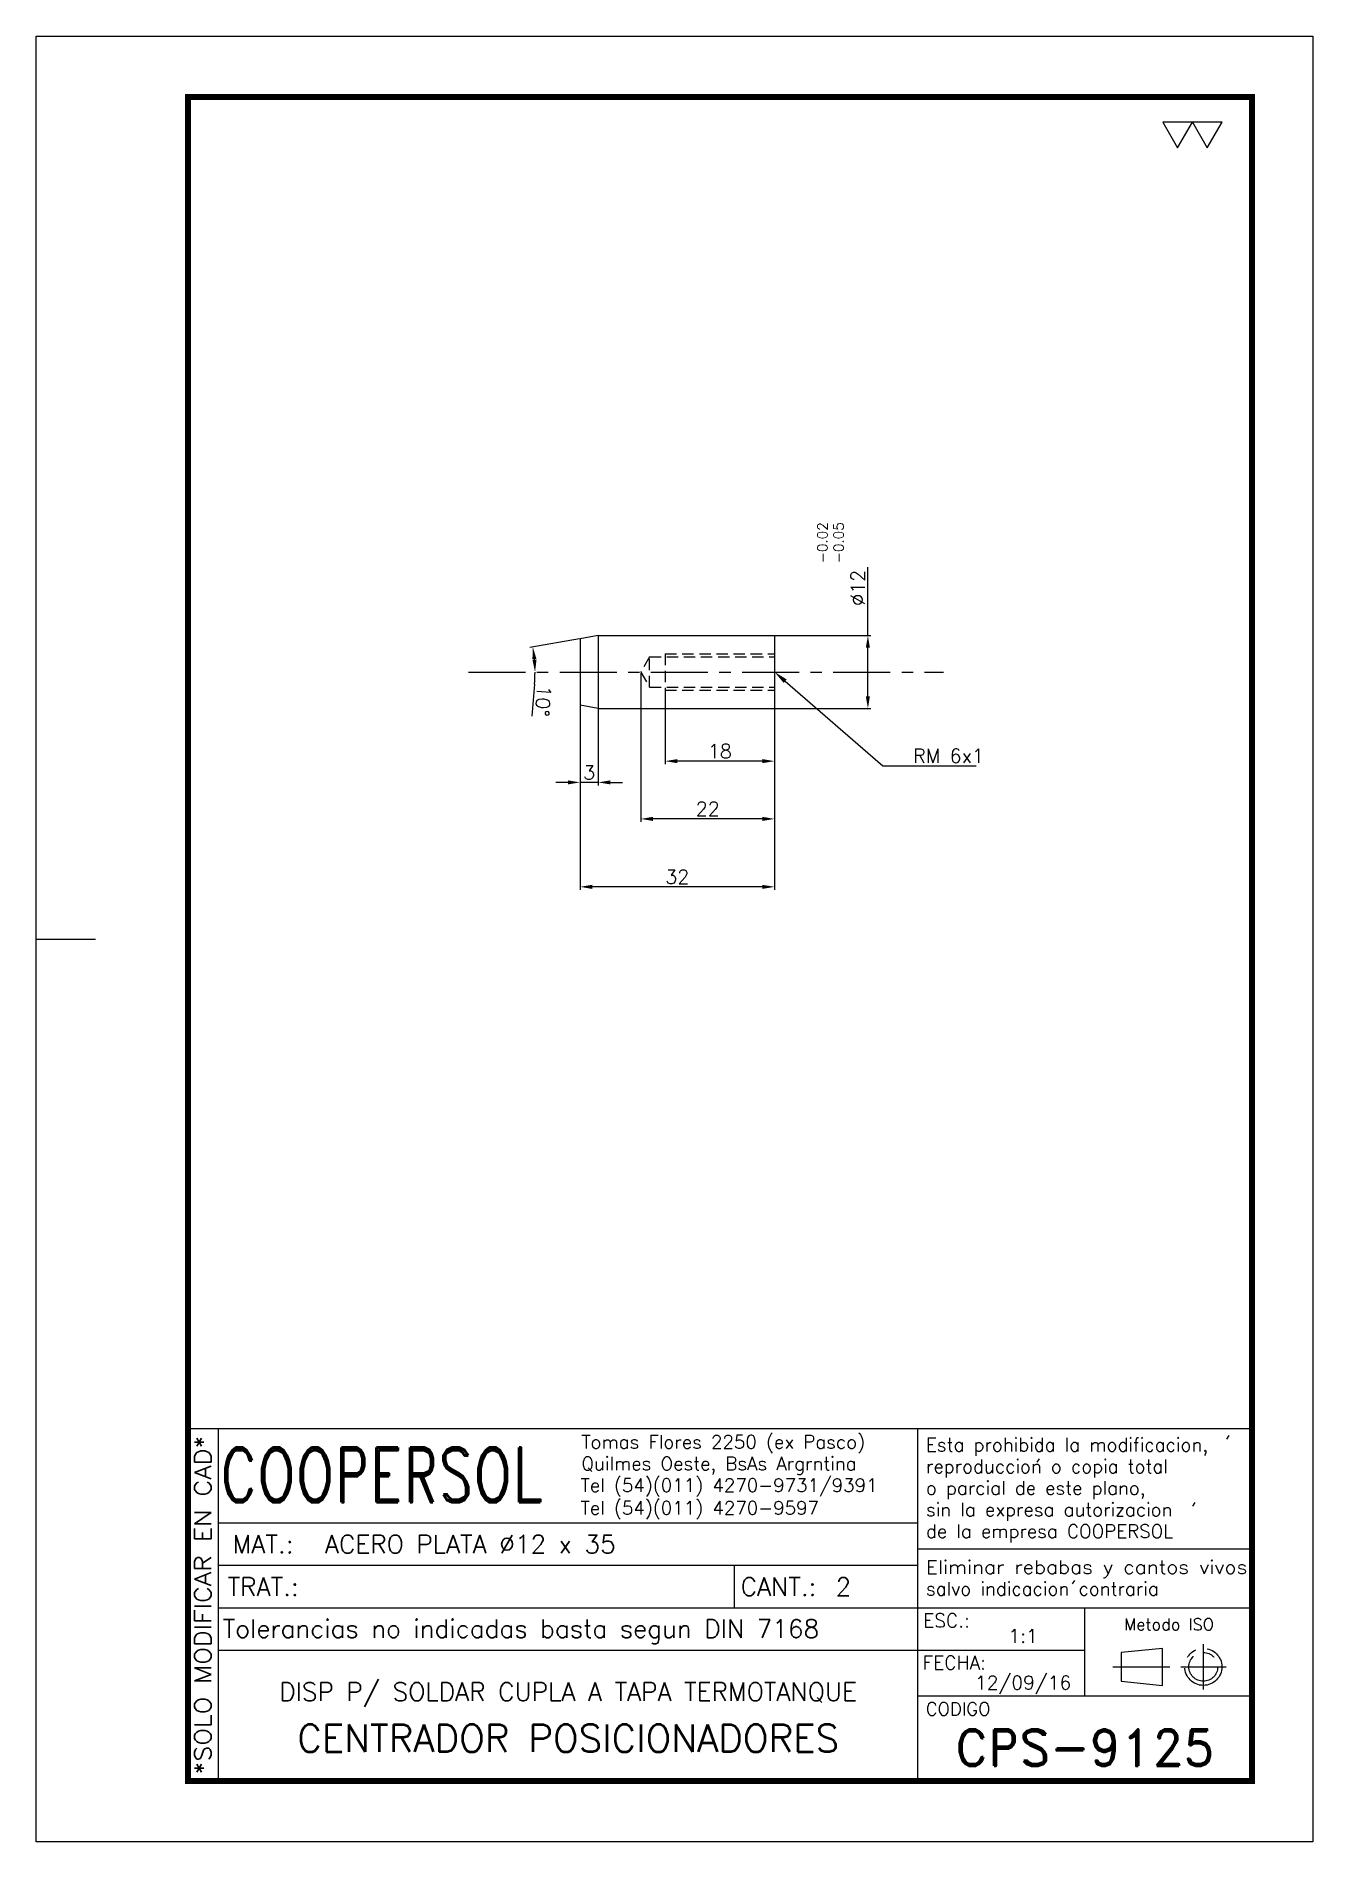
# Model space of a CAD drawing. Extents: x 0 to 210, y 0 to 297.
import ezdxf
from ezdxf import colors
from ezdxf.entities.mleader import LeaderData, LeaderLine
from ezdxf.enums import TextEntityAlignment as Align
from ezdxf.math import Vec2, Vec3

# ---------------------------------------------------------------- set-up
doc = ezdxf.new("R2010")
doc.units = 0
doc.header["$LTSCALE"] = 7.5
doc.header["$MEASUREMENT"] = 0
doc.linetypes.add('CENTER', pattern=[2, 1.25, -0.25, 0.25, -0.25])
doc.linetypes.add('HIDDEN', pattern=[0.375, 0.25, -0.125])
doc.layers.get('0').update_dxf_attribs({"linetype": 'CONTINUOUS'})
doc.layers.get('DEFPOINTS').update_dxf_attribs({"linetype": 'CONTINUOUS'})
for name, color, linetype in [('0-CO', 3, 'CONTINUOUS'), ('1', 1, 'CENTER'), ('CL', 1, 'CENTER'), ('CO', 3, 'CONTINUOUS'), ('OC', 1, 'HIDDEN')]:
    doc.layers.add(name, color=color, linetype=linetype)
doc.styles.add('ROMAND', font='ROMAND')
doc.styles.add('ROMANS', font='ROMANS.SHX')
doc.dimstyles.new('1', dxfattribs={"dimtxt": 2.3, "dimasz": 2, "dimexe": 0.5, "dimexo": 0.0625, "dimgap": 0.5, "dimtad": 1, "dimdec": 4, "dimdsep": 46, "dimtxsty": 'ROMANS', "dimcen": -2, "dimclrt": 7, "dimadec": 0, "dimazin": 0, "dimtfac": 0.869565, "dimtdec": 4, "dimtmove": 0, "dimatfit": 3, "dimfxl": 1, "dimtolj": 1, "dimarcsym": 0})

# ---------------------------------------------------------------- blocks, each defined once
blk = doc.blocks.new('A4G')
blk.add_line((0, 148.5), (9.75, 148.5))
blk.add_lwpolyline([(0, 297), (210, 297), (210, 0), (0, 0)], close=True)
at = {"const_width": 1}
blk.add_lwpolyline([(25, 287), (200, 287), (200, 10), (25, 10)], close=True, dxfattribs=at)
blk = doc.blocks.new('COOPERSOLROT-02')
for p, q in [((0, 58), (175, 58)), ((0, 0), (0, 58)), ((5, 0), (5, 58)), ((120, 0), (120, 58)), ((175, 0), (175, 58)), ((5, 42.5), (120, 42.5)), ((120, 38.19), (175, 38.19)), ((5, 35.5), (120, 35.5)), ((89.89, 28.5), (89.89, 35.5)), ((5, 28.5), (175, 28.5)), ((147.5, 14), (147.5, 28.5)), ((147.5, 21.5), (5, 21.5)), ((120, 14), (175, 14)), ((0, 0), (175, 0))]:
    blk.add_line(p, q)
at = {"color": 1, "linetype": 'CENTER'}
blk.add_line((166.98, 22.51), (166.98, 15.06), dxfattribs=at)
for points in [[(152.09, 18.79), (161.93, 18.79)], [(163.26, 18.79), (170.71, 18.79)]]:
    blk.add_lwpolyline(points, dxfattribs=at)
at = {"layer": '1'}
for points in [[(170.85, 56.26), (171.21, 56.85)], [(139.66, 52.43), (140.02, 53.02)], [(165.28, 45.22), (165.64, 45.81)], [(145.46, 32.42), (145.82, 33.01)]]:
    blk.add_lwpolyline(points, dxfattribs=at)
blk.add_lwpolyline([(160.25, 18.79), (160.25, 21.83), (153.47, 21.16), (153.47, 16.41), (160.25, 15.74)], close=True, dxfattribs=at)
for radius in [3.05, 2.37]:
    blk.add_circle((166.98, 18.79), radius, dxfattribs=at)
at = {"style": 'ROMANS', "width": 0.996387}
blk.add_text('*SOLO MODIFICAR EN CAD*', height=2.7, rotation=90, dxfattribs=at).set_placement((3.77, 1.09), (3.77, 56.81), align=Align.FIT)
at = {"style": 'ROMAND', "width": 0.75}
blk.add_text('COOPERSOL', height=9, dxfattribs=at).set_placement((5.26, 45.85))
at = {"style": 'ROMANS'}
for s, p in [('MAT.:', (7.32, 37.47)), ('TRAT.:', (6.5, 30.47)), ('CANT.:', (90.89, 30.47)), ('Tolerancias no indicadas basta segun DIN 7168', (5.7, 23.56))]:
    blk.add_text(s, height=3, dxfattribs=at).set_placement(p)
for tag, height, style, p in [('CONJUNTO', 2.3, 'ROMANS', (62.5, 17.5)), ('SUBCONJUNTO', 3, 'ROMANS', (62.5, 11.5)), ('DENOMINACION', 4.5, 'ROMANS', (62.5, 4.75)), ('COD-PLA', 6, 'ROMAND', (147.5, 5.5))]:
    blk.add_attdef(tag, text='', height=height, dxfattribs=dict(style=style)).set_placement(p, align=Align.MIDDLE)
at = {"layer": '1', "style": 'ROMANS'}
for s, height, p in [('Tomas Flores 2250 (ex Pasco)', 2.2, (64.69, 54.68)), ('Esta prohibida la modificacion,', 2.2, (121.36, 54.23)), ('Quilmes Oeste, BsAs Argrntina', 2.2, (64.69, 51.12)), ('reproduccion o copia total', 2.2, (121.36, 50.67)), ('Tel (54)(011) 4270-9731/9391', 2.2, (64.55, 47.56)), ('o parcial de este plano,', 2.2, (121.36, 47.11)), ('Tel (54)(011) 4270-9597', 2.2, (64.55, 43.83)), ('sin la expresa autorizacion ', 2.2, (121.36, 43.55)), ('de la empresa COOPERSOL', 2.2, (121.36, 39.99)), ('salvo indicacion contraria', 2.2, (121.36, 30.54)), ('ESC.:', 2.25, (120.89, 25.29)), ('FECHA:', 2.25, (120.81, 18.36)), ('CODIGO', 2.16, (121.33, 10.78))]:
    blk.add_text(s, height=height, dxfattribs=at).set_placement(p)
at = {"layer": '1', "style": 'ROMANS', "width": 0.96139}
blk.add_text('Eliminar rebabas y cantos vivos', height=2.2, dxfattribs=at).set_placement((121.34, 34.1), (174.21, 34.1), align=Align.FIT)
at = {"layer": '1', "style": 'ROMANS'}
blk.add_text('Metodo ISO', height=1.948, dxfattribs=at).set_placement((161.34, 25.77), align=Align.MIDDLE)
for tag, p in [('MAT', (22.51, 37.47)), ('TRAT', (22.51, 30.47)), ('CANT', (106.49, 30.47))]:
    blk.add_attdef(tag, p, '', height=3, dxfattribs=at)
for tag, p in [('ESC', (137.33, 22.73)), ('FECHA', (137.33, 15.06))]:
    blk.add_attdef(tag, text='', height=2.25, dxfattribs=at).set_placement(p, align=Align.CENTER)
blk = doc.blocks.new('*D3')
at = {"layer": 'CO', "color": 0, "lineweight": -2}
for p, q in [((103.46, 189.35), (103.46, 177.25)), ((121.46, 186.35), (121.46, 177.25)), ((119.46, 177.75), (105.46, 177.75))]:
    blk.add_line(p, q, dxfattribs=at)
at = {"layer": 'CO', "color": 0}
for points in [[(105.46, 178.09), (105.46, 177.42), (103.46, 177.75)], [(119.46, 178.09), (119.46, 177.42), (121.46, 177.75)]]:
    blk.add_solid(points, dxfattribs=at)
at = {"layer": 'DEFPOINTS', "color": 0}
for p in [(103.46, 189.41), (121.46, 186.41), (103.46, 177.75)]:
    blk.add_point(p, dxfattribs=at)
at = {"layer": 'CO', "color": 7, "insert": (112.46, 179.4), "char_height": 2.3, "attachment_point": 5, "style": 'ROMANS'}
blk.add_mtext('\\A1;18', dxfattribs=at)
blk = doc.blocks.new('*D4')
at = {"layer": 'CO', "color": 0, "lineweight": -2}
for p, q in [((99.46, 192.35), (99.46, 167.75)), ((121.46, 186.35), (121.46, 167.75)), ((119.46, 168.25), (101.46, 168.25))]:
    blk.add_line(p, q, dxfattribs=at)
at = {"layer": 'CO', "color": 0}
for points in [[(101.46, 168.59), (101.46, 167.92), (99.46, 168.25)], [(119.46, 168.59), (119.46, 167.92), (121.46, 168.25)]]:
    blk.add_solid(points, dxfattribs=at)
at = {"layer": 'DEFPOINTS', "color": 0}
for p in [(99.46, 192.41), (121.46, 186.41), (99.46, 168.25)]:
    blk.add_point(p, dxfattribs=at)
at = {"layer": 'CO', "color": 7, "insert": (110.46, 169.9), "char_height": 2.3, "attachment_point": 5, "style": 'ROMANS'}
blk.add_mtext('\\A1;22', dxfattribs=at)
blk = doc.blocks.new('*D5')
at = {"layer": 'CO', "color": 0, "lineweight": -2}
for p, q in [((89.46, 186.88), (89.46, 156.58)), ((121.46, 186.35), (121.46, 156.58)), ((119.46, 157.08), (91.46, 157.08))]:
    blk.add_line(p, q, dxfattribs=at)
at = {"layer": 'CO', "color": 0}
for points in [[(91.46, 157.41), (91.46, 156.74), (89.46, 157.08)], [(119.46, 157.41), (119.46, 156.74), (121.46, 157.08)]]:
    blk.add_solid(points, dxfattribs=at)
at = {"layer": 'DEFPOINTS', "color": 0}
for p in [(89.46, 186.94), (121.46, 186.41), (89.46, 157.08)]:
    blk.add_point(p, dxfattribs=at)
at = {"layer": 'CO', "color": 7, "insert": (105.46, 158.73), "char_height": 2.3, "attachment_point": 5, "style": 'ROMANS'}
blk.add_mtext('\\A1;32', dxfattribs=at)
blk = doc.blocks.new('*D6')
at = {"layer": 'CO', "color": 0, "lineweight": -2}
for p, q in [((89.46, 186.35), (89.46, 173.76)), ((92.46, 186.35), (92.46, 173.76)), ((87.46, 174.26), (85.46, 174.26)), ((92.46, 174.26), (89.46, 174.26)), ((94.46, 174.26), (96.46, 174.26))]:
    blk.add_line(p, q, dxfattribs=at)
at = {"layer": 'CO', "color": 0}
for points in [[(87.46, 174.59), (87.46, 173.93), (89.46, 174.26)], [(94.46, 174.59), (94.46, 173.93), (92.46, 174.26)]]:
    blk.add_solid(points, dxfattribs=at)
at = {"layer": 'DEFPOINTS', "color": 0}
for p in [(89.46, 186.41), (92.46, 186.41), (89.46, 174.26)]:
    blk.add_point(p, dxfattribs=at)
at = {"layer": 'CO', "color": 7, "insert": (90.96, 175.91), "char_height": 2.3, "attachment_point": 5, "style": 'ROMANS'}
blk.add_mtext('\\A1;3', dxfattribs=at)
blk = doc.blocks.new('*D7')
at = {"layer": 'CO', "color": 0, "lineweight": -2}
for p, q in [((89.4, 197.87), (81.21, 196.43)), ((81.97, 190.41), (81.53, 185.16))]:
    blk.add_line(p, q, dxfattribs=at)
for start, end in [(4.8522, 5.1478), (355.1478, 0)]:
    blk.add_arc((58.44, 192.41), 23.62, start, end, dxfattribs=at)
at = {"layer": 'CO', "color": 0}
for points in [[(81.63, 194.49), (82.29, 194.58), (81.7, 196.52)], [(82.31, 194.43), (81.64, 194.4), (82.06, 192.41)]]:
    blk.add_solid(points, dxfattribs=at)
at = {"layer": 'DEFPOINTS', "color": 0}
for p in [(89.46, 197.88), (92.46, 198.41), (81.9, 195.16), (71.11, 192.41), (149.23, 192.41)]:
    blk.add_point(p, dxfattribs=at)
at = {"layer": 'CO', "color": 7, "insert": (83.4, 187.65), "char_height": 2.3, "attachment_point": 5, "rotation": 265.1478, "style": 'ROMANS'}
blk.add_mtext('\\A1;10°', dxfattribs=at)
blk = doc.blocks.new('*D8')
at = {"layer": 'CO', "color": 0, "lineweight": -2}
for p, q in [((136.81, 198.41), (136.81, 209.66)), ((121.53, 198.41), (137.31, 198.41)), ((136.81, 188.41), (136.81, 196.41)), ((121.53, 186.41), (137.31, 186.41))]:
    blk.add_line(p, q, dxfattribs=at)
at = {"layer": 'CO', "color": 0}
for points in [[(136.47, 196.41), (137.14, 196.41), (136.81, 198.41)], [(136.47, 188.41), (137.14, 188.41), (136.81, 186.41)]]:
    blk.add_solid(points, dxfattribs=at)
at = {"layer": 'DEFPOINTS', "color": 0}
for p in [(121.46, 198.41), (136.81, 198.41), (121.46, 186.41)]:
    blk.add_point(p, dxfattribs=at)
at = {"layer": 'CO', "color": 7, "insert": (135.16, 206.25), "char_height": 2.3, "attachment_point": 5, "rotation": 90, "style": 'ROMANS'}
blk.add_mtext('\\A1;%%C12', dxfattribs=at)
blk = doc.blocks.new('TOL')
at = {"layer": '0-CO', "style": 'ROMANS'}
for tag, p in [('TOLSUP', (2.34, 3.94)), ('TOLINF', (2.34, 1.29))]:
    blk.add_attdef(tag, p, '', height=1.64, dxfattribs=at)

msp = doc.modelspace()

# ---------------------------------------------------------------- linework, layer by layer
for p, q in [((92.46332, 198.41298), (89.46332, 197.884)), ((89.46332, 197.884), (89.46332, 186.94197)), ((92.46332, 198.41298), (121.46332, 198.41298)), ((92.46332, 198.41298), (92.46332, 186.41298)), ((121.46332, 198.41298), (121.46332, 186.41298)), ((92.46332, 186.41298), (89.46332, 186.94197)), ((92.46332, 186.41298), (121.46332, 186.41298))]:
    msp.add_line(p, q)
at = {"layer": 'CL'}
msp.add_line((71.11399, 192.41298), (149.22969, 192.41298), dxfattribs=at)
at = {"layer": 'CO'}
for points in [[(187.74912, 278.60654), (190.19327, 282.83994), (185.30497, 282.83994)], [(192.63743, 278.60654), (195.08158, 282.83994), (190.19327, 282.83994)]]:
    msp.add_lwpolyline(points, close=True, dxfattribs=at)
at = {"layer": 'OC'}
for p, q in [((100.90669, 194.91298), (99.46332, 192.41298)), ((100.90669, 194.91298), (121.46332, 194.91298)), ((100.90669, 189.91298), (100.90669, 194.91298)), ((103.46332, 195.41298), (121.46332, 195.41298)), ((103.46332, 195.41298), (103.46332, 189.41298)), ((99.46332, 192.41298), (100.90669, 189.91298)), ((100.90669, 189.91298), (121.46332, 189.91298)), ((103.46332, 189.41298), (121.46332, 189.41298))]:
    msp.add_line(p, q, dxfattribs=at)

# ---------------------------------------------------------------- block references
msp.add_blockref('A4G', (0, 0))
ref = msp.add_blockref('COOPERSOLROT-02', (25, 10))
ref.add_attrib('COD-PLA', 'CPS-9125', dxfattribs={"height": 6, "style": 'ROMAND'}).set_placement((172.5, 15.5), align=Align.MIDDLE)
ref.add_attrib('FECHA', '12/09/16', dxfattribs={"layer": '1', "height": 2.25, "style": 'ROMANS'}).set_placement((162.33468, 25.061), align=Align.CENTER)
ref.add_attrib('MAT', 'ACERO PLATA %%c12 x 35', (47.50529, 47.46815), dxfattribs={"layer": '1', "height": 3, "style": 'ROMANS'})
ref.add_attrib('ESC', '1:1', dxfattribs={"layer": '1', "height": 2.25, "style": 'ROMANS'}).set_placement((162.33468, 32.72855), align=Align.CENTER)
ref.add_attrib('CANT', '2', (131.49059, 40.46815), dxfattribs={"layer": '1', "height": 3, "style": 'ROMANS'})
ref.add_attrib('DENOMINACION', 'CENTRADOR POSICIONADORES', dxfattribs={"height": 4.5, "style": 'ROMANS'}).set_placement((87.5, 17.03781), align=Align.MIDDLE)
ref.add_attrib('SUBCONJUNTO', 'DISP P/ SOLDAR CUPLA A TAPA TERMOTANQUE', dxfattribs={"height": 3, "style": 'ROMANS'}).set_placement((87.5, 24.47785), align=Align.MIDDLE)
at = {"layer": 'CO', "rotation": 90}
msp.add_blockref('TOL', (134.09588, 207.9618), dxfattribs=at).add_auto_attribs({'TOLINF': '-0.05', 'TOLSUP': '-0.02'})

# ---------------------------------------------------------------- dimensions: what is measured, and where the dimension line sits
at = {"layer": 'CO'}
dim = msp.add_linear_dim(base=(136.80825, 198.41298), p1=(121.46332, 186.41298), p2=(121.46332, 198.41298), angle=90, text='%%C<>', dimstyle='1', dxfattribs=at)
dim.commit()
dim.dimension.update_dxf_attribs({"geometry": '*D8', "text_midpoint": (136.80825, 206.25326), "dimtype": 160})
dim = msp.add_angular_dim_2l(base=(81.89933, 195.1555), line1=((71.11399, 192.41298), (149.22969, 192.41298)), line2=((92.46332, 198.41298), (89.46332, 197.884)), dimstyle='1', dxfattribs=at)
dim.commit()
dim.dimension.update_dxf_attribs({"geometry": '*D7', "text_midpoint": (83.39554, 187.64894)})
for base, p1, p2, picture, middle in [((99.46332, 168.2531), (121.46332, 186.41298), (99.46332, 192.41298), '*D4', (110.46332, 169.9031)), ((103.46332, 177.75314), (121.46332, 186.41298), (103.46332, 189.41298), '*D3', (112.46332, 179.40314)), ((89.46332, 174.26048), (92.46332, 186.41298), (89.46332, 186.41298), '*D6', (90.96332, 175.91048)), ((89.46332, 157.07658), (121.46332, 186.41298), (89.46332, 186.94197), '*D5', (105.46332, 158.72658))]:
    dim = msp.add_linear_dim(base=base, p1=p1, p2=p2, dimstyle='1', dxfattribs=at)
    dim.commit()
    dim.dimension.update_dxf_attribs({"geometry": picture, "text_midpoint": middle})

# ---------------------------------------------------------------- leaders
ml = msp.add_multileader_mtext('Standard', dxfattribs=at)
ml.set_content('RM 6x1', color=7, style='ROMANS')
ml.set_leader_properties(color=256, linetype='ByLayer', lineweight=-1)
ml.build(insert=Vec2(0, 0))
ml.multileader.update_dxf_attribs({"text_left_attachment_type": 6, "text_right_attachment_type": 5, "dogleg_length": 4, "arrow_head_size": 2.3})
ctx = ml.context
ctx.base_point, ctx.char_height, ctx.arrow_head_size, ctx.landing_gap_size, ctx.plane_origin = Vec3(143.24445, 176.99725), 2.3, 2.3, 1, Vec3(121.46332, 192.41298)
ctx.left_attachment, ctx.right_attachment = 6, 5
notes = []
notes.append((ctx, [(0, (1, 1, 0), (139.24445, 176.99725), (1, 0), 4, [(0, [(121.46332, 192.41298)], 0, [])])]))
ctx.mtext.insert, ctx.mtext.flow_direction = Vec3(144.24445, 179.75725), 5
for ctx, leaders in notes:
    for number, flags, end, landing, length, lines in leaders:
        leader = LeaderData()
        leader.index, (leader.has_last_leader_line, leader.has_dogleg_vector, leader.attachment_direction) = number, flags
        leader.last_leader_point, leader.dogleg_vector, leader.dogleg_length = Vec3(end), Vec3(landing), length
        for number, points, colour, breaks in lines:
            line = LeaderLine()
            line.index, line.vertices, line.color, line.breaks = number, Vec3.list(points), colors.encode_raw_color(colour), breaks
            leader.lines.append(line)
        ctx.leaders.append(leader)

doc.saveas('drawing.dxf')
